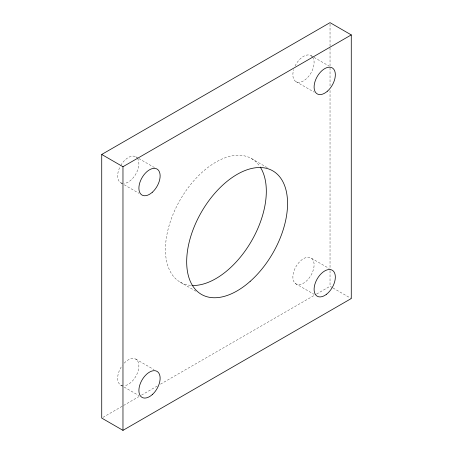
<?xml version="1.0" encoding="UTF-8"?>
<svg xmlns="http://www.w3.org/2000/svg" width="453" height="453" viewBox="0 0 453 453"><rect width="100%" height="100%" fill="white"/><g stroke="black" fill="none" stroke-linecap="round" stroke-linejoin="round"><path stroke-width="0.34" stroke-dasharray="2.27 1.7" d="M102.95 417.383L139.065 396.534M141.512 395.118L157.429 385.933M160.487 384.161L315.956 294.405M316.568 294.054L330.033 286.279L332.462 287.678M310.996 55.628L313.425 57.027M314.031 57.378L329.201 66.138M295.979 81.636L314.184 92.146M251.545 158.595L267.327 167.701M135.781 156.783L138.21 158.188M138.816 158.533L154.592 167.644M311.641 258.386A15.017 8.669 -60 0 1 305.299 281.981A15.017 8.669 -60 0 1 293.521 272.48A15.017 8.669 -60 0 1 311.641 258.386L329.24 268.544M333.068 288.029L351.273 298.538M120.764 182.797L138.969 193.306M295.333 283.51L314.144 294.371M180.215 282.145L195.99 291.256M135.781 359.104L153.986 369.614M120.764 385.112L138.969 395.622M330.033 24.066L330.033 86.965M330.033 90.498L330.033 270.022M330.033 270.73L330.033 286.279M124.213 363.125A15.017 8.669 -60 0 1 138.895 365.979A15.017 8.669 -60 0 1 124.213 385.78M122.967 385.792A15.017 8.669 -60 0 1 122.185 365.577M120.764 165.453A15.017 8.669 -60 0 1 136.698 157.463M137.474 158.346A15.017 8.669 -60 0 1 136.257 173.267A15.017 8.669 -60 0 1 124.213 183.465M122.378 183.391A15.017 8.669 -60 0 1 120.141 166.602M295.062 66.03A15.017 8.669 -60 0 1 311.913 56.302M312.683 57.191A15.017 8.669 -60 0 1 304.184 80.464A15.017 8.669 -60 0 1 293.674 69.603M190.662 285.367A71.331 41.183 -60 0 1 180.215 199.779A71.331 41.183 -60 0 1 259.563 166.03"/><path stroke-width="0.68" d="M101.727 154.462L330.033 22.65L351.273 34.909L351.273 298.538L122.967 430.35L101.727 418.091L101.727 154.462L122.967 166.721L351.273 34.909M122.967 166.721L122.967 430.35M260.271 167.083A71.331 41.183 -60 0 1 251.545 240.962A71.331 41.183 -60 0 1 191.93 285.458M152.259 394.625A15.017 8.669 -60 0 0 157.021 371.364A15.017 8.669 -60 0 0 139.258 387.117A15.017 8.669 -60 0 0 152.259 394.625M152.259 192.31A15.017 8.669 -60 0 0 157.021 169.043A15.017 8.669 -60 0 0 139.258 184.801A15.017 8.669 -60 0 0 152.259 192.31M327.474 91.149A15.017 8.669 -60 0 0 332.236 67.888A15.017 8.669 -60 0 0 314.467 83.641A15.017 8.669 -60 0 0 327.474 91.149M326.539 294.246A15.017 8.669 -60 0 0 332.881 270.651A15.017 8.669 -60 0 0 314.756 284.739A15.017 8.669 -60 0 0 326.539 294.246M250.175 281.353A71.331 41.183 -60 0 0 272.785 170.855A71.331 41.183 -60 0 0 188.397 245.685A71.331 41.183 -60 0 0 250.175 281.353"/></g></svg>
